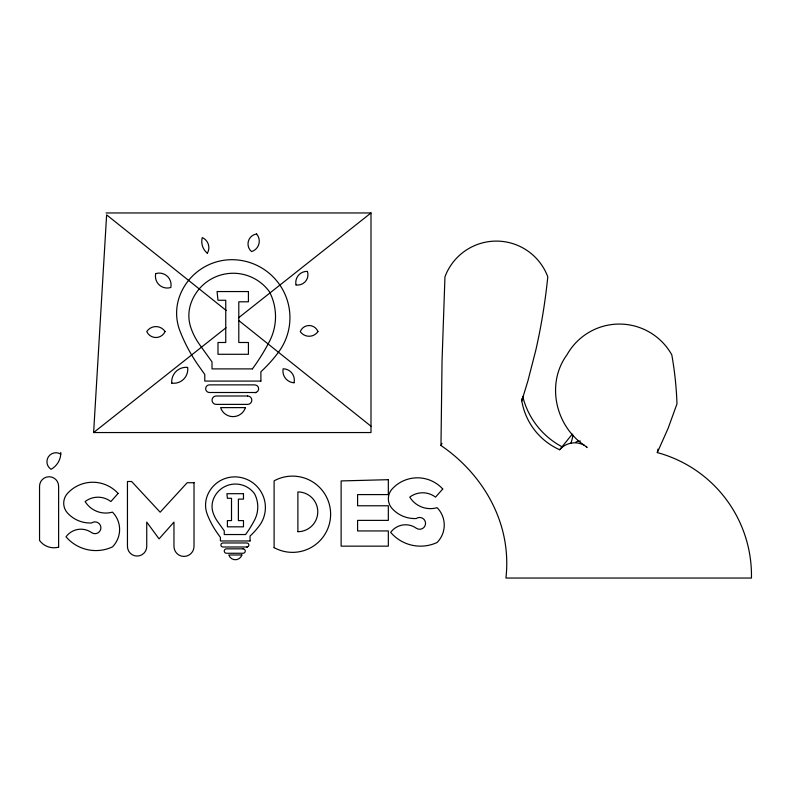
<?xml version="1.0" encoding="UTF-8"?>
<svg xmlns="http://www.w3.org/2000/svg" width="791" height="791" viewBox="0 0 791 791"><rect width="100%" height="100%" fill="white"/><g stroke="black" fill="none" stroke-linecap="round" stroke-linejoin="round"><path stroke-width="1.19" d="M657.914 449.13A485.486 485.486 0 0 1 657.301 452.59A127.321 127.321 0 0 1 751.45 578.043L505.933 578.043A130.456 130.456 0 0 0 504.767 540.579C497.915 501.741 473.334 467.491 440.983 445.531L442.04 361.032L444.957 276.81A54.866 54.866 0 0 1 547.787 276.81A603.315 603.315 0 0 1 535.774 350.334L527.904 380.916L521.793 400.889A65.386 65.386 0 0 0 559.652 449.753A19.834 19.834 0 0 1 584.252 445.254M60.759 454.153A8.988 8.988 0 0 0 48.34 456.891A8.988 8.988 0 0 0 51.069 469.3A18.865 18.865 0 0 0 60.759 454.153L60.798 452.452M106.053 212.957L370.999 212.957L370.999 432.548L93.625 432.548L106.627 214.885L226.266 310.527M440.983 445.531L441.961 443.356M657.301 452.59L668.098 428.386L676.977 403.865A346.112 346.112 0 0 0 671.786 354.793A60.047 60.047 0 0 0 566.999 354.754C545.365 384.208 555.865 427.723 586.329 446.638A2.383 2.383 0 0 1 587.051 447.597L586.23 446.569M559.652 449.753L572.239 434.17A59.671 5.596 -62.7 0 1 570.825 443.435M93.625 432.548L226.028 327.731M238.595 317.784L370.999 212.957M254.831 392.633L255.839 392.504A3.886 3.886 0 0 0 254.831 384.871L209.486 384.871A3.817 3.817 0 0 0 205.67 388.688A3.817 3.817 0 0 0 209.486 392.504L255.839 392.504M246.861 547.065L247.385 546.996A2.047 2.047 0 0 0 246.861 542.972L222.914 542.972A2.017 2.017 0 0 0 220.897 544.979A2.017 2.017 0 0 0 222.914 546.996L247.385 546.996M194.013 482.737L187.18 482.737L160.148 512.202L131.632 481.501L127.45 481.492L127.45 546.413A9.64 9.64 0 0 0 137.1 556.053A9.64 9.64 0 0 0 146.74 546.413L146.74 522.1L159.07 538.869L173.961 522.1L173.961 546.413A10.026 10.026 0 0 0 183.987 556.429A10.026 10.026 0 0 0 194.013 546.413L194.013 482.431M238.813 320.553L370.999 426.23M521.793 398.723L521.793 400.889M562.47 447.014A78.25 78.25 0 0 1 522.713 396.39M575.957 441.942A13.249 13.249 0 0 1 580.367 441.062M118.106 493.426L110.888 501.543A21.278 21.278 0 0 0 85.102 501.543A24.274 24.274 0 0 0 112.46 512.113A24.748 24.748 0 0 1 112.46 546.897A39.224 39.224 0 0 1 66.019 536.792A18.42 18.42 0 0 1 91.588 532.59A5.903 5.903 0 0 0 99.399 531.71A5.903 5.903 0 0 0 99.399 523.85A5.903 5.903 0 0 0 91.588 522.97A30.661 30.661 0 0 1 67.482 512.993A14.525 14.525 0 0 1 67.482 493.426A34.24 34.24 0 0 1 118.106 493.426M442.752 488.996L435.534 497.124A21.278 21.278 0 0 0 409.748 497.124A24.274 24.274 0 0 0 437.107 507.693A24.748 24.748 0 0 1 437.107 542.478A39.224 39.224 0 0 1 390.665 532.373A18.42 18.42 0 0 1 416.234 528.17A5.903 5.903 0 0 0 424.045 527.29A5.903 5.903 0 0 0 424.045 519.43A5.903 5.903 0 0 0 416.234 518.54A30.661 30.661 0 0 1 392.128 508.564A14.525 14.525 0 0 1 392.128 488.996A34.24 34.24 0 0 1 442.752 488.996M388.332 479.682L341.129 480.928L341.129 546.156L388.332 546.156L388.332 530.939L357.591 530.939L357.591 520.379L388.332 520.379L388.332 505.775L357.591 505.775L357.591 494.593L388.332 494.593L388.332 479.682M260.892 381.084L204.77 381.084L204.77 374.459L199.925 367.617A164.261 164.261 0 0 1 179.992 331.083A49.329 49.329 0 0 1 179.992 295.191A55.785 55.785 0 0 1 234.383 259.745A58.139 58.139 0 0 1 278.541 283.178A57.842 57.842 0 0 1 278.541 352.133A140.561 140.561 0 0 1 260.892 371.76L260.892 381.084M250.055 540.965L220.422 540.965L220.422 537.475L217.871 533.856A86.723 86.723 0 0 1 207.341 514.565A26.044 26.044 0 0 1 207.341 495.621A29.455 29.455 0 0 1 236.064 476.904A30.701 30.701 0 0 1 259.379 489.273A30.542 30.542 0 0 1 259.379 525.679A74.216 74.216 0 0 1 250.055 536.051L250.055 540.965M248.423 291.553L217.05 291.553L217.99 300.254L225.751 300.254L225.751 342.493L217.99 342.493L217.99 354.289L248.423 354.289L248.423 342.493L238.793 342.493L238.793 301.806L248.423 301.806L248.423 291.553M252.398 368.893L212.018 368.893L212.018 361.912L200.024 345.202A64.447 64.447 0 0 1 190.829 327.583A37.335 37.335 0 0 1 190.829 303.665A44.731 44.731 0 0 1 269.444 291.76A53.897 53.897 0 0 1 269.444 341.465A210.277 210.277 0 0 1 252.398 368.893M247.613 395.994L216.25 395.994A4.192 4.192 0 0 0 212.047 400.187A4.192 4.192 0 0 0 216.25 404.379L247.613 404.379A4.192 4.192 0 0 0 251.805 400.187A4.192 4.192 0 0 0 247.613 395.994M245.447 407.622L220.6 407.622A13.071 13.071 0 0 0 245.447 407.622M243.48 493.693L226.908 493.693L227.403 498.29L231.506 498.29L231.506 520.597L227.403 520.597L227.403 526.826L243.48 526.826L243.48 520.597L238.388 520.597L238.388 499.111L243.48 499.111L243.48 493.693M245.576 534.538L224.258 534.538L224.258 530.85L217.921 522.02A34.033 34.033 0 0 1 213.066 512.716A19.716 19.716 0 0 1 213.066 500.09A23.621 23.621 0 0 1 254.573 493.811A28.456 28.456 0 0 1 254.573 520.043A111.027 111.027 0 0 1 245.576 534.538M243.045 548.845L226.483 548.845A2.215 2.215 0 0 0 224.268 551.06A2.215 2.215 0 0 0 226.483 553.265L243.045 553.265A2.215 2.215 0 0 0 245.259 551.06A2.215 2.215 0 0 0 243.045 548.845M241.908 554.985L228.787 554.985A6.901 6.901 0 0 0 241.908 554.985M297.891 531.681L297.891 491.933A19.874 19.874 0 0 1 317.774 511.807A19.874 19.874 0 0 1 297.891 531.681M274.101 547.629L274.101 480.849A38.126 38.126 0 0 1 330.628 514.239A38.126 38.126 0 0 1 274.101 547.629M58.623 547.145L58.623 486.267A9.541 9.541 0 0 0 49.091 476.736A9.541 9.541 0 0 0 39.55 486.267L39.55 540.461A17.768 17.768 0 0 0 58.623 547.145M171.756 383.121A13.981 13.981 0 0 0 187.655 367.39A14.475 14.475 0 0 0 171.756 383.121M294.005 382.765A11.282 11.282 0 0 0 283.148 368.784A11.727 11.727 0 0 0 294.005 382.765M317.962 331.607A9.482 9.482 0 0 0 300.254 331.607A10.738 10.738 0 0 0 317.962 331.607M296.022 284.938A10.372 10.372 0 0 0 307.432 271.402A11.163 11.163 0 0 0 296.022 284.938M165.082 331.548A10.936 10.936 0 0 0 146.75 331.548A10.026 10.026 0 0 0 165.082 331.548M207.331 253.239A10.955 10.955 0 0 0 202.249 237.577A15.227 15.227 0 0 0 207.331 253.239M155.718 273.617A11.806 11.806 0 0 0 170.816 287.489A11.855 11.855 0 0 0 155.718 273.617M256.6 233.988A10.026 10.026 0 0 0 251.597 251.607A10.936 10.936 0 0 0 256.6 233.988"/></g></svg>
